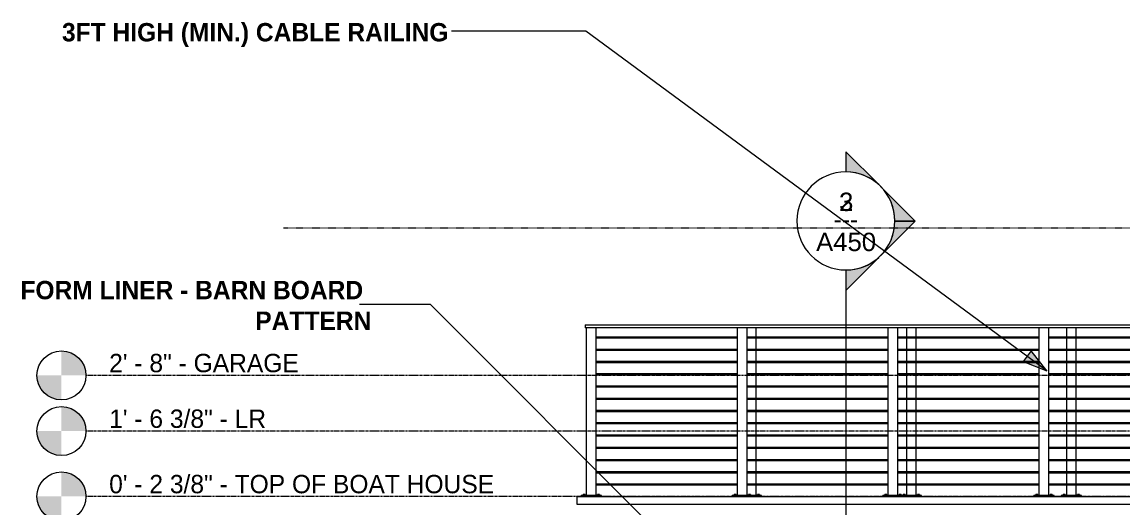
# Model space of a CAD drawing. Header units: inches. Extents: x -3210 to -1935, y -327 to 478.
# Drawn here: x -3210.2 to -2940.5, y -0.7 to 118.5 of the extents above; entities that cross this region are included whole.
import ezdxf

# ---------------------------------------------------------------- set-up
doc = ezdxf.new("R2010")
doc.units = ezdxf.units.IN
doc.header["$MEASUREMENT"] = 0
doc.linetypes.add('Aligning Line 1_8_', pattern=[0.25, 0.125, -0.125])
doc.linetypes.add('Grid Line 1_2_', pattern=[0.875, 0.5, -0.125, 0.125, -0.125])
for name, color, linetype, lineweight in [('A-FLOR', 192, 'Continuous', 18), ('A-FLOR-HRAL', 11, 'Continuous', 9), ('A-FLOR-LEVL', 51, 'Continuous', 9), ('A-FLOR-LEVL-1', 51, 'Grid Line 1_2_', 9), ('G-ANNO-SYMB', 111, 'Aligning Line 1_8_', 9), ('G-ANNO-SYMB-1', 111, 'Continuous', 9), ('G-ANNO-TEXT', 231, 'Continuous', 9)]:
    doc.layers.add(name, color=color, linetype=linetype, lineweight=lineweight)
doc.styles.add('Arial_1', font='arial.ttf', dxfattribs={"height": 4.5})
doc.styles.add('Century Gothic', font='ufonts.com_century-gothic.ttf', dxfattribs={"height": 4.5})
doc.styles.add('Century Gothic_B', font='GOTHICB.TTF', dxfattribs={"height": 4.5})

# ---------------------------------------------------------------- blocks, each defined once
blk = doc.blocks.new('Railing - 2_ x 1_2_ 2-V3-BUILDING SECTION - NORTH_SOUTH - LOOKING EAST')
at = {"layer": 'A-FLOR-HRAL'}
for p, q in [((-2954.52, 43.62), (-2954.52, 41.37)), ((-2952.15, 41.37), (-2952.15, 43.62)), ((-2954.52, 41.19), (-2954.52, 38.37)), ((-2952.15, 38.37), (-2952.15, 41.19)), ((-2954.52, 38.19), (-2954.52, 35.37)), ((-2952.15, 35.37), (-2952.15, 38.19)), ((-2954.52, 35.19), (-2954.52, 32.37)), ((-2952.15, 32.37), (-2952.15, 35.19)), ((-2954.52, 32.19), (-2954.52, 29.37)), ((-2952.15, 29.37), (-2952.15, 32.19)), ((-2954.52, 29.19), (-2954.52, 26.37)), ((-2952.15, 26.37), (-2952.15, 29.19)), ((-2954.52, 26.19), (-2954.52, 23.37)), ((-2952.15, 23.37), (-2952.15, 26.19)), ((-2954.52, 23.19), (-2954.52, 20.37)), ((-2952.15, 20.37), (-2952.15, 23.19)), ((-2954.52, 20.19), (-2954.52, 17.37)), ((-2952.15, 17.37), (-2952.15, 20.19)), ((-2954.52, 17.19), (-2954.52, 14.37)), ((-2952.15, 14.37), (-2952.15, 17.19)), ((-2954.52, 14.19), (-2954.52, 11.37)), ((-2952.15, 11.37), (-2952.15, 14.19)), ((-2954.52, 11.19), (-2954.52, 8.37)), ((-2952.15, 8.37), (-2952.15, 11.19)), ((-2954.52, 8.19), (-2954.52, 5.37)), ((-2952.15, 5.37), (-2952.15, 8.19)), ((-2955.34, 2.62), (-2955.34, 2.87)), ((-2955.09, 2.87), (-2955.34, 2.87)), ((-2954.84, 2.87), (-2955.09, 2.87)), ((-2954.84, 2.87), (-2954.84, 2.62)), ((-2954.52, 5.19), (-2954.52, 2.62)), ((-2952.15, 2.62), (-2952.15, 5.19)), ((-2951.84, 2.62), (-2951.84, 2.87)), ((-2951.59, 2.87), (-2951.84, 2.87)), ((-2951.34, 2.87), (-2951.59, 2.87)), ((-2951.34, 2.87), (-2951.34, 2.62)), ((-2950.84, 2.62), (-2955.84, 2.62)), ((-2955.84, 2.62), (-2955.84, 2.37)), ((-2950.84, 2.37), (-2950.84, 2.62))]:
    blk.add_line(p, q, dxfattribs=at)
blk = doc.blocks.new('Railing - 2_ x 1_2_ 2-V4-BUILDING SECTION - NORTH_SOUTH - LOOKING EAST')
at = {"layer": 'A-FLOR-HRAL'}
for p, q in [((-2993.69, 43.62), (-2993.69, 41.37)), ((-2991.32, 41.37), (-2991.32, 43.62)), ((-2993.69, 41.19), (-2993.69, 38.37)), ((-2991.32, 38.37), (-2991.32, 41.19)), ((-2993.69, 38.19), (-2993.69, 35.37)), ((-2991.32, 35.37), (-2991.32, 38.19)), ((-2993.69, 35.19), (-2993.69, 32.37)), ((-2991.32, 32.37), (-2991.32, 35.19)), ((-2993.69, 32.19), (-2993.69, 29.37)), ((-2991.32, 29.37), (-2991.32, 32.19)), ((-2993.69, 29.19), (-2993.69, 26.37)), ((-2991.32, 26.37), (-2991.32, 29.19)), ((-2993.69, 26.19), (-2993.69, 23.37)), ((-2991.32, 23.37), (-2991.32, 26.19)), ((-2993.69, 23.19), (-2993.69, 20.37)), ((-2991.32, 20.37), (-2991.32, 23.19)), ((-2993.69, 20.19), (-2993.69, 17.37)), ((-2991.32, 17.37), (-2991.32, 20.19)), ((-2993.69, 17.19), (-2993.69, 14.37)), ((-2991.32, 14.37), (-2991.32, 17.19)), ((-2993.69, 14.19), (-2993.69, 11.37)), ((-2991.32, 11.37), (-2991.32, 14.19)), ((-2993.69, 11.19), (-2993.69, 8.37)), ((-2991.32, 8.37), (-2991.32, 11.19)), ((-2993.69, 8.19), (-2993.69, 5.37)), ((-2991.32, 5.37), (-2991.32, 8.19)), ((-2994.5, 2.62), (-2994.5, 2.87)), ((-2994.25, 2.87), (-2994.5, 2.87)), ((-2994, 2.87), (-2994.25, 2.87)), ((-2994, 2.87), (-2994, 2.62)), ((-2993.69, 5.19), (-2993.69, 2.62)), ((-2991.32, 2.62), (-2991.32, 5.19)), ((-2991, 2.62), (-2991, 2.87)), ((-2990.75, 2.87), (-2991, 2.87)), ((-2990.5, 2.87), (-2990.75, 2.87)), ((-2990.5, 2.87), (-2990.5, 2.62)), ((-2990, 2.62), (-2994.48, 2.62)), ((-2990, 2.37), (-2990, 2.62))]:
    blk.add_line(p, q, dxfattribs=at)
blk = doc.blocks.new('Railing - 2_ x 1_2_ 2-V5-BUILDING SECTION - NORTH_SOUTH - LOOKING EAST')
at = {"layer": 'A-FLOR-HRAL'}
for p, q in [((-3030.48, 41.37), (-3030.48, 43.62)), ((-3030.48, 38.37), (-3030.48, 41.19)), ((-3030.48, 35.37), (-3030.48, 38.19)), ((-3030.48, 32.37), (-3030.48, 35.19)), ((-3030.48, 29.37), (-3030.48, 32.19)), ((-3030.48, 26.37), (-3030.48, 29.19)), ((-3030.48, 23.37), (-3030.48, 26.19)), ((-3030.48, 20.37), (-3030.48, 23.19)), ((-3030.48, 17.37), (-3030.48, 20.19)), ((-3030.48, 14.37), (-3030.48, 17.19)), ((-3030.48, 11.37), (-3030.48, 14.19)), ((-3030.48, 8.37), (-3030.48, 11.19)), ((-3030.48, 5.37), (-3030.48, 8.19)), ((-3030.48, 2.62), (-3030.48, 5.19)), ((-3030.17, 2.62), (-3030.17, 2.87)), ((-3029.92, 2.87), (-3030.17, 2.87)), ((-3029.67, 2.87), (-3029.92, 2.87)), ((-3029.67, 2.87), (-3029.67, 2.62)), ((-3029.17, 2.62), (-3031.41, 2.62)), ((-3029.17, 2.37), (-3029.17, 2.62))]:
    blk.add_line(p, q, dxfattribs=at)
blk = doc.blocks.new('Railing - 2_ x 1_2_ 2-V6-BUILDING SECTION - NORTH_SOUTH - LOOKING EAST')
at = {"layer": 'A-FLOR-HRAL'}
for p, q in [((-3035.1, 2.62), (-3035.1, 43.62)), ((-3032.72, 2.62), (-3032.72, 43.62)), ((-3035.91, 2.62), (-3035.91, 2.87)), ((-3035.66, 2.87), (-3035.91, 2.87)), ((-3035.41, 2.87), (-3035.66, 2.87)), ((-3035.41, 2.87), (-3035.41, 2.62)), ((-3032.41, 2.62), (-3032.41, 2.87)), ((-3032.16, 2.87), (-3032.41, 2.87)), ((-3031.91, 2.87), (-3032.16, 2.87)), ((-3031.91, 2.87), (-3031.91, 2.62)), ((-3031.41, 2.62), (-3036.41, 2.62)), ((-3036.41, 2.37), (-3036.41, 2.62)), ((-3031.41, 2.37), (-3031.41, 2.62))]:
    blk.add_line(p, q, dxfattribs=at)
blk = doc.blocks.new('Railing - Railing-1114347-BUILDING SECTION - NORTH_SOUTH - LOOKING EAST')
at = {"layer": 'A-FLOR-HRAL'}
for p, q in [((-3072.34, 44.38), (-2812.34, 44.38)), ((-3072.34, 44.38), (-3072.34, 43.62)), ((-2812.34, 43.62), (-3072.34, 43.62)), ((-3035.1, 41.37), (-3069.65, 41.37)), ((-3069.65, 41.19), (-3035.1, 41.19)), ((-2998.17, 41.37), (-3032.72, 41.37)), ((-3032.72, 41.19), (-2998.17, 41.19)), ((-2961.24, 41.37), (-2995.79, 41.37)), ((-2995.79, 41.19), (-2961.24, 41.19)), ((-2924.31, 41.37), (-2958.86, 41.37)), ((-2958.86, 41.19), (-2924.31, 41.19)), ((-3035.1, 38.37), (-3069.65, 38.37)), ((-3069.65, 38.19), (-3035.1, 38.19)), ((-2998.17, 38.37), (-3032.72, 38.37)), ((-3032.72, 38.19), (-2998.17, 38.19)), ((-2961.24, 38.37), (-2995.79, 38.37)), ((-2995.79, 38.19), (-2961.24, 38.19)), ((-2924.31, 38.37), (-2958.86, 38.37)), ((-2958.86, 38.19), (-2924.31, 38.19)), ((-3035.1, 35.37), (-3069.65, 35.37)), ((-3069.65, 35.19), (-3035.1, 35.19)), ((-2998.17, 35.37), (-3032.72, 35.37)), ((-3032.72, 35.19), (-2998.17, 35.19)), ((-2961.24, 35.37), (-2995.79, 35.37)), ((-2995.79, 35.19), (-2961.24, 35.19)), ((-2924.31, 35.37), (-2958.86, 35.37)), ((-2958.86, 35.19), (-2924.31, 35.19)), ((-3035.1, 32.37), (-3069.65, 32.37)), ((-2998.17, 32.37), (-3032.72, 32.37)), ((-2961.24, 32.37), (-2995.79, 32.37)), ((-2924.31, 32.37), (-2958.86, 32.37)), ((-3069.65, 32.19), (-3035.1, 32.19)), ((-3032.72, 32.19), (-2998.17, 32.19)), ((-2995.79, 32.19), (-2961.24, 32.19)), ((-2958.86, 32.19), (-2924.31, 32.19)), ((-3035.1, 29.37), (-3069.65, 29.37)), ((-3069.65, 29.19), (-3035.1, 29.19)), ((-2998.17, 29.37), (-3032.72, 29.37)), ((-3032.72, 29.19), (-2998.17, 29.19)), ((-2961.24, 29.37), (-2995.79, 29.37)), ((-2995.79, 29.19), (-2961.24, 29.19)), ((-2924.31, 29.37), (-2958.86, 29.37)), ((-2958.86, 29.19), (-2924.31, 29.19)), ((-3035.1, 26.37), (-3069.65, 26.37)), ((-3069.65, 26.19), (-3035.1, 26.19)), ((-2998.17, 26.37), (-3032.72, 26.37)), ((-3032.72, 26.19), (-2998.17, 26.19)), ((-2961.24, 26.37), (-2995.79, 26.37)), ((-2995.79, 26.19), (-2961.24, 26.19)), ((-2924.31, 26.37), (-2958.86, 26.37)), ((-2958.86, 26.19), (-2924.31, 26.19)), ((-3035.1, 23.37), (-3069.65, 23.37)), ((-3069.65, 23.19), (-3035.1, 23.19)), ((-2998.17, 23.37), (-3032.72, 23.37)), ((-3032.72, 23.19), (-2998.17, 23.19)), ((-2961.24, 23.37), (-2995.79, 23.37)), ((-2995.79, 23.19), (-2961.24, 23.19)), ((-2924.31, 23.37), (-2958.86, 23.37)), ((-2958.86, 23.19), (-2924.31, 23.19)), ((-3035.1, 20.37), (-3069.65, 20.37)), ((-3069.65, 20.19), (-3035.1, 20.19)), ((-2998.17, 20.37), (-3032.72, 20.37)), ((-3032.72, 20.19), (-2998.17, 20.19)), ((-2961.24, 20.37), (-2995.79, 20.37)), ((-2995.79, 20.19), (-2961.24, 20.19)), ((-2924.31, 20.37), (-2958.86, 20.37)), ((-2958.86, 20.19), (-2924.31, 20.19)), ((-3035.1, 17.37), (-3069.65, 17.37)), ((-3069.65, 17.19), (-3035.1, 17.19)), ((-2998.17, 17.37), (-3032.72, 17.37)), ((-3032.72, 17.19), (-2998.17, 17.19)), ((-2961.24, 17.37), (-2995.79, 17.37)), ((-2995.79, 17.19), (-2961.24, 17.19)), ((-2924.31, 17.37), (-2958.86, 17.37)), ((-2958.86, 17.19), (-2924.31, 17.19)), ((-3035.1, 14.37), (-3069.65, 14.37)), ((-3069.65, 14.19), (-3035.1, 14.19)), ((-2998.17, 14.37), (-3032.72, 14.37)), ((-3032.72, 14.19), (-2998.17, 14.19)), ((-2961.24, 14.37), (-2995.79, 14.37)), ((-2995.79, 14.19), (-2961.24, 14.19)), ((-2924.31, 14.37), (-2958.86, 14.37)), ((-2958.86, 14.19), (-2924.31, 14.19)), ((-3035.1, 11.37), (-3069.65, 11.37)), ((-3069.65, 11.19), (-3035.1, 11.19)), ((-2998.17, 11.37), (-3032.72, 11.37)), ((-3032.72, 11.19), (-2998.17, 11.19)), ((-2961.24, 11.37), (-2995.79, 11.37)), ((-2995.79, 11.19), (-2961.24, 11.19)), ((-2924.31, 11.37), (-2958.86, 11.37)), ((-2958.86, 11.19), (-2924.31, 11.19)), ((-3035.1, 8.37), (-3069.65, 8.37)), ((-3069.65, 8.19), (-3035.1, 8.19)), ((-2998.17, 8.37), (-3032.72, 8.37)), ((-3032.72, 8.19), (-2998.17, 8.19)), ((-2961.24, 8.37), (-2995.79, 8.37)), ((-2995.79, 8.19), (-2961.24, 8.19)), ((-2924.31, 8.37), (-2958.86, 8.37)), ((-2958.86, 8.19), (-2924.31, 8.19)), ((-3035.1, 5.37), (-3069.65, 5.37)), ((-3069.65, 5.19), (-3035.1, 5.19)), ((-2998.17, 5.37), (-3032.72, 5.37)), ((-3032.72, 5.19), (-2998.17, 5.19)), ((-2961.24, 5.37), (-2995.79, 5.37)), ((-2995.79, 5.19), (-2961.24, 5.19)), ((-2924.31, 5.37), (-2958.86, 5.37)), ((-2958.86, 5.19), (-2924.31, 5.19))]:
    blk.add_line(p, q, dxfattribs=at)
for name, p in [('Railing - 2_ x 1_2_ 2-V6-BUILDING SECTION - NORTH_SOUTH - LOOKING EAST', (-36.93, 0)), ('Railing - 2_ x 1_2_ 2-V6-BUILDING SECTION - NORTH_SOUTH - LOOKING EAST', (0, 0)), ('Railing - 2_ x 1_2_ 2-V5-BUILDING SECTION - NORTH_SOUTH - LOOKING EAST', (0, 0)), ('Railing - 2_ x 1_2_ 2-V6-BUILDING SECTION - NORTH_SOUTH - LOOKING EAST', (36.93, 0)), ('Railing - 2_ x 1_2_ 2-V4-BUILDING SECTION - NORTH_SOUTH - LOOKING EAST', (0, 0)), ('Railing - 2_ x 1_2_ 2-V6-BUILDING SECTION - NORTH_SOUTH - LOOKING EAST', (73.86, 0)), ('Railing - 2_ x 1_2_ 2-V3-BUILDING SECTION - NORTH_SOUTH - LOOKING EAST', (0, 0))]:
    blk.add_blockref(name, p)
blk = doc.blocks.new('Level - Level Head - Circle-50818-BUILDING SECTION - NORTH_SOUTH - LOOKING EAST')
at = {"layer": 'A-FLOR-LEVL'}
h = blk.add_hatch(color=256, dxfattribs=at)
edge = h.paths.add_edge_path(flags=0)
edge.add_line((-3200.57, 32), (-3194.57, 32))
edge.add_arc((-3200.57, 32), 6, 0, 90)
edge.add_line((-3200.57, 38), (-3200.57, 32))
h = blk.add_hatch(color=256, dxfattribs=at)
edge = h.paths.add_edge_path(flags=0)
edge.add_line((-3200.57, 26), (-3200.57, 32))
edge.add_line((-3200.57, 32), (-3206.57, 32))
edge.add_arc((-3200.57, 32), 6, 180, 270)
blk.add_circle((-3200.57, 32), 6, dxfattribs=at)
blk = doc.blocks.new('Section - Section Head - Filled-22785-BUILDING SECTION - NORTH_SOUTH - LOOKING EAST')
at = {"layer": 'G-ANNO-SYMB-1'}
h = blk.add_hatch(color=256, dxfattribs=at)
edge = h.paths.add_edge_path(flags=0)
edge.add_arc((-2800.8, 80.08), 12.02, 47.9216, 90)
edge.add_line((-2800.8, 92.1), (-2800.8, 97.06))
edge.add_line((-2800.8, 97.06), (-2792.75, 89))
h = blk.add_hatch(color=256, dxfattribs=at)
edge = h.paths.add_edge_path(flags=0)
edge.add_line((-2792.31, 88.57), (-2783.83, 80.08))
edge.add_line((-2783.83, 80.08), (-2788.8, 80.08))
edge.add_arc((-2800.8, 80.08), 12, 0, 45)
h = blk.add_hatch(color=256, dxfattribs=at)
edge = h.paths.add_edge_path(flags=0)
edge.add_arc((-2800.8, 80.08), 12, 315, 360)
edge.add_line((-2788.8, 80.08), (-2783.83, 80.08))
edge.add_line((-2783.83, 80.08), (-2792.31, 71.6))
h = blk.add_hatch(color=256, dxfattribs=at)
edge = h.paths.add_edge_path(flags=0)
edge.add_line((-2792.75, 71.17), (-2800.8, 63.11))
edge.add_line((-2800.8, 63.11), (-2800.8, 68.07))
edge.add_arc((-2800.8, 80.08), 12.02, 270, 312.0784)
for p, q in [((-2792.75, 89), (-2800.8, 97.06)), ((-2800.8, 97.06), (-2800.8, 92.1)), ((-2783.83, 80.08), (-2792.31, 88.57)), ((-2792.31, 71.6), (-2783.83, 80.08)), ((-2788.8, 80.08), (-2783.83, 80.08)), ((-2783.83, 80.08), (-2788.8, 80.08)), ((-2800.8, 63.11), (-2792.75, 71.17)), ((-2800.8, 68.07), (-2800.8, 63.11))]:
    blk.add_line(p, q, dxfattribs=at)
for centre, radius, start, end in [((-2800.8, 80.1), 12, 90, 270), ((-2800.8, 80.1), 12, 270, 90), ((-2800.8, 80.08), 12.02, 47.9216, 90), ((-2800.8, 80.08), 12, 0, 45), ((-2800.8, 80.08), 12, 315, 360), ((-2800.8, 80.08), 12.02, 270, 312.0784)]:
    blk.add_arc(centre, radius, start, end, dxfattribs=at)

msp = doc.modelspace()

# ---------------------------------------------------------------- hatches: boundary and pattern name
at = {"layer": 'G-ANNO-TEXT'}
msp.add_hatch(color=256, dxfattribs=at).paths.add_polyline_path([(-2959.33391, 33.15911), (-2963.21238, 38.01113), (-2965.11877, 35.42185)], flags=0)

# ---------------------------------------------------------------- linework, layer by layer
at = {"layer": 'A-FLOR'}
for p, q in [((-3074.33668, 0.375), (-3074.33668, 2.375)), ((-3074.33668, 2.375), (-2822.71168, 2.375)), ((-2822.33668, 0.375), (-3074.33668, 0.375))]:
    msp.add_line(p, q, dxfattribs=at)
at = {"layer": 'A-FLOR-LEVL-1'}
for p, q in [((-1935.47917, 32), (-3194.57025, 32)), ((-1935.47917, 18.375), (-3194.57025, 18.375)), ((-1935.47917, 2.375), (-3194.57025, 2.375))]:
    msp.add_line(p, q, dxfattribs=at)
at = {"layer": 'G-ANNO-SYMB'}
msp.add_line((-3146.19812, 68.08485), (-2664.96488, 68.08485), dxfattribs=at)
at = {"layer": 'G-ANNO-SYMB-1'}
for q in [(-3008.54874, -166.24211), (-3008.54874, -165.66368)]:
    msp.add_line((-3008.54874, 57.79006), q, dxfattribs=at)
at = {"layer": 'G-ANNO-TEXT'}
for p, q in [((-3072.2043, 116.26148), (-3105.07315, 116.26148)), ((-2959.33391, 33.15911), (-3072.2043, 116.26148)), ((-3110.26516, 49.38912), (-3127.62983, 49.38912)), ((-3045.76779, -15.10825), (-3110.26516, 49.38912)), ((-2963.21238, 38.01113), (-2965.11877, 35.42185)), ((-2959.33391, 33.15911), (-2963.21238, 38.01113)), ((-2965.11877, 35.42185), (-2959.33391, 33.15911))]:
    msp.add_line(p, q, dxfattribs=at)

# ---------------------------------------------------------------- block references
at = {"layer": 'A-FLOR-HRAL'}
msp.add_blockref('Railing - Railing-1114347-BUILDING SECTION - NORTH_SOUTH - LOOKING EAST', (0, 0), dxfattribs=at)
at = {"layer": 'A-FLOR-LEVL'}
for p in [(0, 0), (0, -13.625), (0, -29.625)]:
    msp.add_blockref('Level - Level Head - Circle-50818-BUILDING SECTION - NORTH_SOUTH - LOOKING EAST', p, dxfattribs=at)
at = {"layer": 'G-ANNO-SYMB-1'}
msp.add_blockref('Section - Section Head - Filled-22785-BUILDING SECTION - NORTH_SOUTH - LOOKING EAST', (-207.75, -10.29479), dxfattribs=at)
msp.add_blockref('Section - Section Head - Filled-22785-BUILDING SECTION - NORTH_SOUTH - LOOKING EAST', (-207.75, -10.29479), dxfattribs=at)

# ---------------------------------------------------------------- texts
at = {"layer": 'A-FLOR-LEVL', "char_height": 4.5, "attachment_point": 1, "style": 'Century Gothic'}
for s, insert, width in [('2\' - 8" - GARAGE', (-3188.89515, 37.27539), 59.388), ('1\' - 6 3/8" - LR', (-3188.89515, 23.65039), 48.3285), ('0\' - 2 3/8" - TOP OF BOAT HOUSE', (-3188.89515, 7.65039), 116.5035)]:
    msp.add_mtext(s, dxfattribs=dict(at, insert=insert, width=width))
at = {"layer": 'G-ANNO-SYMB-1', "char_height": 4.5, "attachment_point": 1}
for s, insert, width, style in [('3', (-3010.20923, 76.74438), 4.242, 'Arial_1'), ('2', (-3010.20923, 76.74438), 4.242, 'Arial_1'), ('---', (-3011.53488, 72.49103), 7.7265, 'Century Gothic'), ('---', (-3011.53488, 72.49103), 7.7265, 'Century Gothic'), ('A450', (-3015.83127, 66.92625), 17.877, 'Arial_1'), ('A450', (-3015.83127, 66.92625), 17.877, 'Arial_1')]:
    msp.add_mtext(s, dxfattribs=dict(at, insert=insert, width=width, style=style))
at = {"layer": 'G-ANNO-TEXT', "char_height": 4.5, "attachment_point": 1, "style": 'Century Gothic_B'}
for s, insert, width in [('3FT HIGH (MIN.) CABLE RAILING', (-3200.44953, 118.26267), 115.5945), ('FORM LINER - BARN BOARD', (-3210.62826, 55.14148), 100.596), ('PATTERN', (-3153.12826, 47.64148), 30.906)]:
    msp.add_mtext(s, dxfattribs=dict(at, insert=insert, width=width))

doc.saveas('drawing.dxf')
